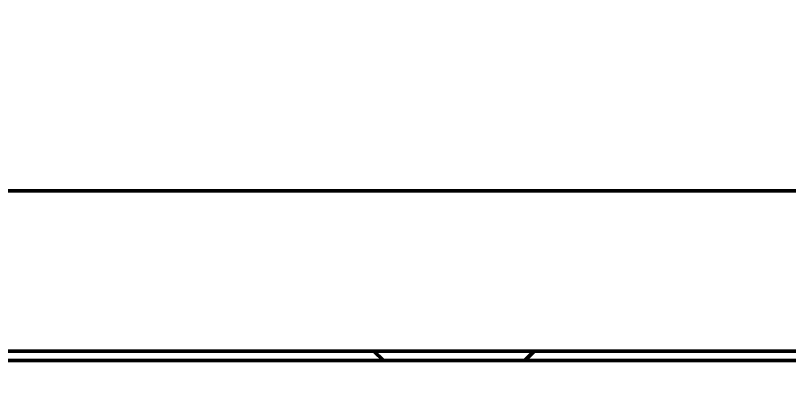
# Model space of a CAD drawing. Header units: millimetres. Extents: x -32 to 1257, y -135 to 348.
# Drawn here: x 109.62 to 133.72, y 226.81 to 238.49 of the extents above; entities that cross this region are included whole.
import ezdxf

# ---------------------------------------------------------------- set-up
doc = ezdxf.new("R2010")
doc.units = ezdxf.units.MM
doc.layers.add('외형선(ISO)', color=7, linetype='Continuous', lineweight=50)
doc.styles.get("Standard").update_dxf_attribs({"font": ''})
doc.styles.get('Standard').set_extended_font_data('Gulim')
doc.dimstyles.get("Standard").update_dxf_attribs({"dimtxt": 0.18, "dimasz": 0.18, "dimexe": 0.18, "dimexo": 0.0625, "dimgap": 0.09, "dimtad": 0, "dimtih": 1, "dimtoh": 1, "dimdec": 4, "dimzin": 0, "dimdsep": 46, "dimtxsty": 'Standard', "dimcen": 0.09, "dimadec": 0, "dimazin": 0, "dimtfac": 1, "dimtdec": 4, "dimtofl": 0, "dimtmove": 0, "dimatfit": 3, "dimfxl": 1, "dimtolj": 1, "dimtzin": 0, "dimarcsym": 0})

# ---------------------------------------------------------------- blocks, each defined once
blk = doc.blocks.new('*D20')
at = {"color": 0, "lineweight": -2}
for p, q in [((67.633, 212.815), (67.633, 276.168)), ((67.813, 275.988), (153.678, 275.988)), ((250.116, 275.988), (164.251, 275.988)), ((250.296, 254.877), (250.296, 276.168))]:
    blk.add_line(p, q, dxfattribs=at)
at = {"color": 0}
for points in [[(67.813, 276.018), (67.813, 275.958), (67.633, 275.988)], [(250.116, 275.958), (250.116, 276.018), (250.296, 275.988)]]:
    blk.add_solid(points, dxfattribs=at)
at = {"layer": 'Defpoints', "color": 0}
for p in [(250.296, 275.988), (250.296, 254.815), (67.633, 212.752)]:
    blk.add_point(p, dxfattribs=at)
at = {"color": 0, "insert": (158.964, 275.988), "char_height": 5, "attachment_point": 5}
blk.add_mtext('\\A1;\\A1;182', dxfattribs=at)

msp = doc.modelspace()

# ---------------------------------------------------------------- linework, layer by layer
at = {"layer": '외형선(ISO)'}
for p, q in [((242.39571, 233.01458), (92.29571, 233.01458)), ((88.79571, 228.01458), (251.79571, 228.01458)), ((121.0948, 227.71549), (120.79571, 228.01458)), ((125.79571, 228.01458), (125.49661, 227.71549)), ((251.79571, 227.71549), (88.79571, 227.71549))]:
    msp.add_line(p, q, dxfattribs=at)

# ---------------------------------------------------------------- dimensions: what is measured, and where the dimension line sits
dim = msp.add_linear_dim(base=(250.29571, 275.98775), p1=(67.63321, 212.75208), p2=(250.29571, 254.81458), text='\\A1;182', dimstyle='Standard', override={"dimtxt": 5, "dimtxsty": 'Standard'})
dim.commit()
dim.dimension.update_dxf_attribs({"geometry": '*D20', "text_midpoint": (158.96446, 275.98775)})

doc.saveas('drawing.dxf')
